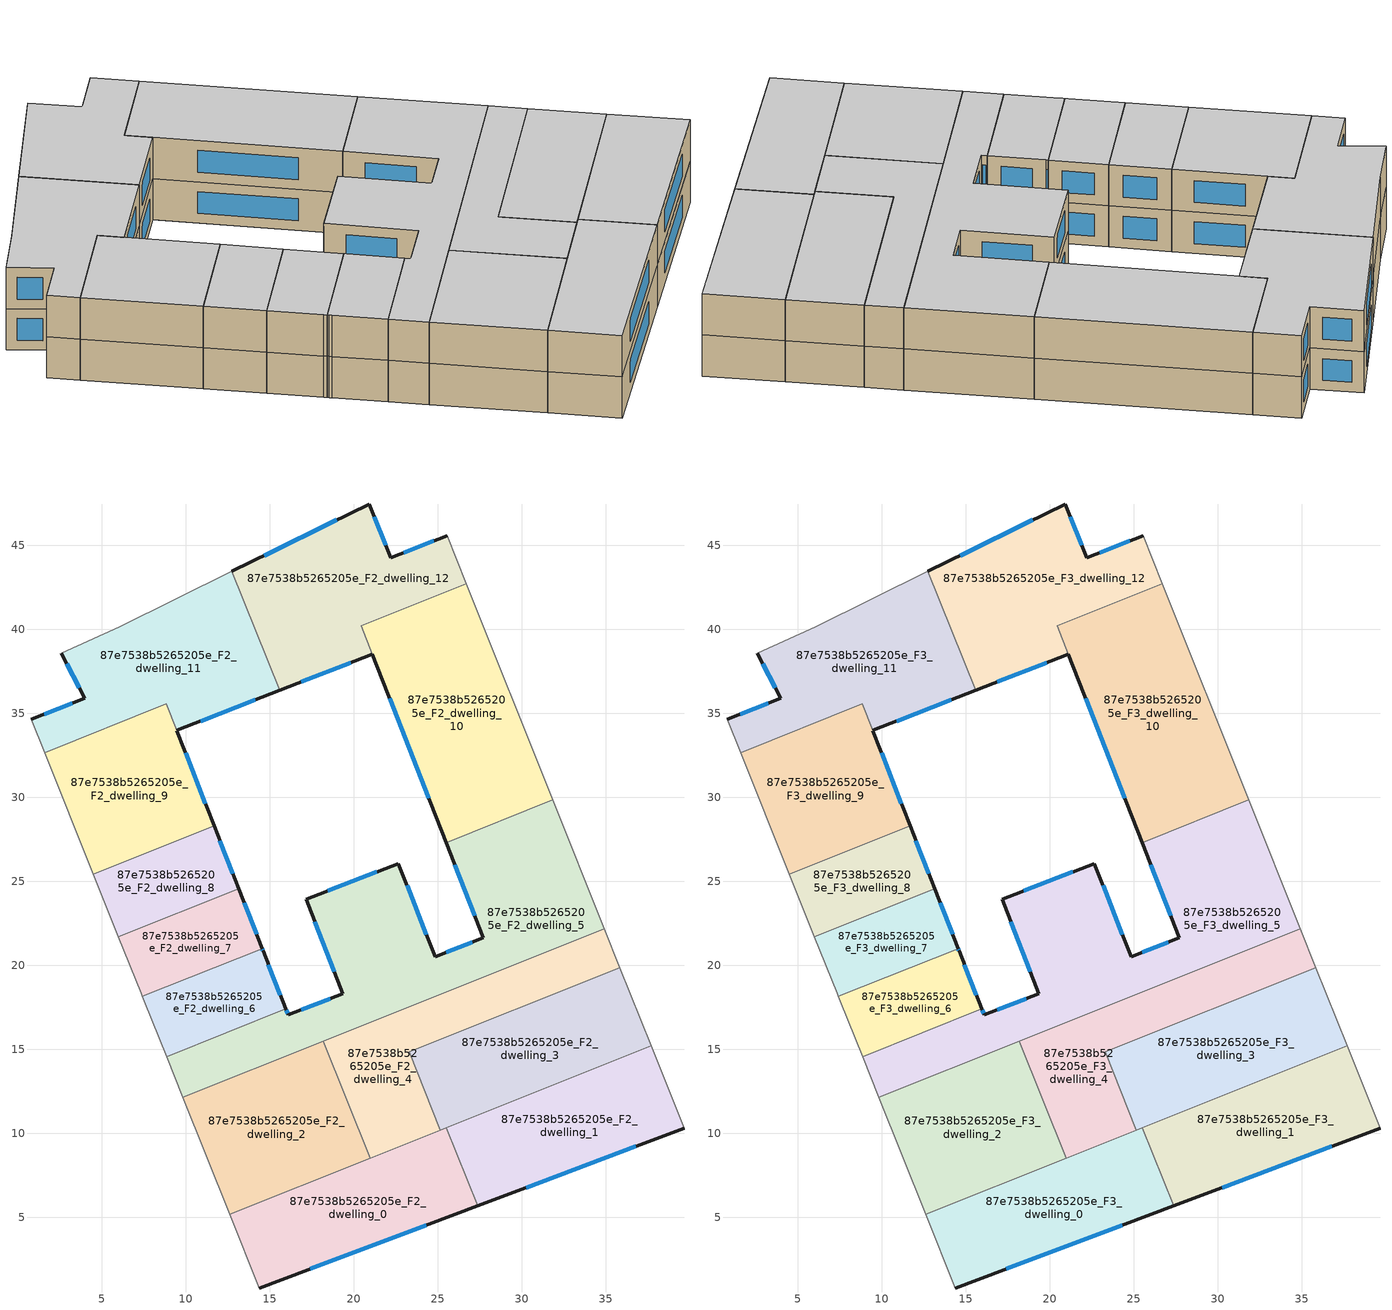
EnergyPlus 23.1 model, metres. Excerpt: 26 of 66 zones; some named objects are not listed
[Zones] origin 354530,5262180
87e7538b5265205e_F2_dwelling_0
 floor to 87e7538b5265205e_F1_dwelling_0 (EU_floor_Construction): 25.51,10.33 27.38,5.67 14.37,0.78 12.62,5.17 z6
 wall outside (EU_wall_Construction): 14.37,0.78 27.38,5.67 z6:9
 wall to 87e7538b5265205e_F2_dwelling_1 (EU_wall_Construction): 27.38,5.67 25.51,10.33 z6:9
 wall adiabatic (EU_wall_Construction): 12.62,5.17 14.37,0.78 z6:9
 wall to 87e7538b5265205e_F2_dwelling_2 (EU_wall_Construction): 20.98,8.52 12.62,5.17 z6:9
 wall to 87e7538b5265205e_F2_dwelling_4 (EU_wall_Construction): 25.16,10.19 20.98,8.51 z6:9
 wall to 87e7538b5265205e_F2_dwelling_3 (EU_wall_Construction): 25.51,10.33 25.16,10.19 z6:9
 window (EU_Window_Construction): 17.43,1.93 24.32,4.53 z6.7:8.3
87e7538b5265205e_F2_dwelling_1
 floor to 87e7538b5265205e_F1_dwelling_1 (EU_floor_Construction): 37.7,15.21 39.67,10.3 27.38,5.67 25.51,10.33 z6
 wall outside (EU_wall_Construction): 27.38,5.67 39.67,10.3 z6:9
 wall adiabatic (EU_wall_Construction): 39.67,10.3 37.7,15.21 z6:9
 wall to 87e7538b5265205e_F2_dwelling_3 (EU_wall_Construction): 37.7,15.21 25.51,10.33 z6:9
 window (EU_Window_Construction): 30.26,6.76 36.78,9.21 z6.7:8.3
87e7538b5265205e_F2_dwelling_10
 floor to 87e7538b5265205e_F1_dwelling_10 (EU_floor_Construction): 26.71,42.7 31.85,29.84 25.5,27.3 20.45,40.2 z6
 wall outside (EU_wall_Construction): 21.11,38.51 25.5,27.3 z6:9
 wall to 87e7538b5265205e_F2_dwelling_12 (EU_wall_Construction): 26.71,42.7 20.45,40.2 21.11,38.51 z6:9
 wall adiabatic (EU_wall_Construction): 31.85,29.84 26.71,42.7 z6:9
 wall to 87e7538b5265205e_F2_dwelling_5 (EU_wall_Construction): 25.5,27.3 31.85,29.84 z6:9
 window (EU_Window_Construction): 22.14,35.88 24.47,29.94 z6.7:8.3
87e7538b5265205e_F2_dwelling_11
 floor to 87e7538b5265205e_F1_dwelling_11 (EU_floor_Construction): 12.75,43.45 15.58,36.36 9.47,33.98 8.85,35.56 1.61,32.66 0.81,34.64 4,35.9 2.58,38.57 6.08,40.17 z6
 wall outside (EU_wall_Construction): 9.47,33.98 15.58,36.36 / 2.58,38.57 4,35.9 0.81,34.64 z6:9
 wall to 87e7538b5265205e_F2_dwelling_9 (EU_wall_Construction): 1.61,32.66 8.85,35.56 9.47,33.98 z6:9
 wall adiabatic (EU_wall_Construction): 0.81,34.64 1.61,32.66 / 12.75,43.45 6.08,40.17 2.58,38.57 z6:9
 wall to 87e7538b5265205e_F2_dwelling_12 (EU_wall_Construction): 15.59,36.36 12.75,43.45 z6:9
 window (EU_Window_Construction): 10.91,34.54 14.15,35.8 / 3.25,35.6 1.56,34.93 / 2.91,37.95 3.67,36.53 z6.7:8.3
87e7538b5265205e_F2_dwelling_12
 floor to 87e7538b5265205e_F1_dwelling_12 (EU_floor_Construction): 25.55,45.58 26.71,42.7 20.45,40.2 21.11,38.51 15.59,36.36 12.75,43.45 20.91,47.46 22.2,44.25 z6
 wall outside (EU_wall_Construction): 25.55,45.58 22.2,44.25 20.91,47.46 12.75,43.45 / 15.59,36.36 21.11,38.51 z6:9
 wall adiabatic (EU_wall_Construction): 26.71,42.7 25.55,45.58 z6:9
 window (EU_Window_Construction): 19,46.52 14.67,44.39 / 21.9,45 21.22,46.7 / 24.77,45.26 22.99,44.56 / 16.89,36.87 19.82,38.01 z6.7:8.3
87e7538b5265205e_F2_dwelling_2
 floor to 87e7538b5265205e_F1_dwelling_2 (EU_floor_Construction): 18.19,15.49 20.98,8.51 12.62,5.17 9.83,12.14 z6
 wall to 87e7538b5265205e_F2_dwelling_4 (EU_wall_Construction): 20.98,8.51 18.19,15.49 z6:9
 wall adiabatic (EU_wall_Construction): 9.83,12.14 12.62,5.17 z6:9
 wall to 87e7538b5265205e_F2_dwelling_5 (EU_wall_Construction): 18.19,15.49 9.83,12.14 z6:9
87e7538b5265205e_F2_dwelling_3
 floor to 87e7538b5265205e_F1_dwelling_3 (EU_floor_Construction): 35.84,19.85 37.7,15.21 25.16,10.19 23.3,14.84 z6
 wall to 87e7538b5265205e_F2_dwelling_4 (EU_wall_Construction): 35.84,19.85 23.3,14.84 25.16,10.19 z6:9
 wall adiabatic (EU_wall_Construction): 37.7,15.21 35.84,19.85 z6:9
87e7538b5265205e_F2_dwelling_4
 floor to 87e7538b5265205e_F1_dwelling_4 (EU_floor_Construction): 34.91,22.18 35.84,19.85 23.3,14.84 25.16,10.19 20.98,8.51 18.19,15.49 z6
 wall adiabatic (EU_wall_Construction): 35.84,19.85 34.91,22.18 z6:9
 wall to 87e7538b5265205e_F2_dwelling_5 (EU_wall_Construction): 34.91,22.18 18.19,15.49 z6:9
87e7538b5265205e_F2_dwelling_5
 floor to 87e7538b5265205e_F1_dwelling_5 (EU_floor_Construction): 31.85,29.84 34.91,22.18 9.83,12.14 8.86,14.56 15.96,17.4 16.1,17.04 19.36,18.31 17.16,23.92 22.67,26.05 24.84,20.51 27.73,21.62 25.5,27.3 z6
 wall outside (EU_wall_Construction): 25.5,27.3 27.73,21.62 24.84,20.51 22.67,26.05 17.16,23.92 19.36,18.31 16.1,17.04 15.96,17.4 z6:9
 wall adiabatic (EU_wall_Construction): 34.91,22.18 31.85,29.84 / 8.86,14.56 9.83,12.14 z6:9
 wall to 87e7538b5265205e_F2_dwelling_6 (EU_wall_Construction): 15.96,17.4 8.86,14.56 z6:9
 window (EU_Window_Construction): 17.68,22.6 18.85,19.63 / 21.37,25.55 18.46,24.42 / 24.33,21.81 23.18,24.75 / 27.05,21.36 25.52,20.77 / 26.02,25.97 27.2,22.96 / 16.06,17.13 15.99,17.32 / 18.59,18.01 16.86,17.34 z6.7:8.3
87e7538b5265205e_F2_dwelling_6
 floor to 87e7538b5265205e_F1_dwelling_6 (EU_floor_Construction): 14.61,20.85 15.96,17.4 8.86,14.56 7.53,17.86 7.48,18 7.42,18.14 14.55,20.99 z6
 wall outside (EU_wall_Construction): 15.96,17.4 14.61,20.85 14.55,20.99 z6:9
 wall to 87e7538b5265205e_F2_dwelling_7 (EU_wall_Construction): 14.55,20.99 7.42,18.14 z6:9
 wall adiabatic (EU_wall_Construction): 7.42,18.14 7.48,18 7.53,17.86 8.86,14.56 z6:9
 window (EU_Window_Construction): 14.59,20.89 14.56,20.96 / 15.64,18.21 14.92,20.04 z6.7:8.3
87e7538b5265205e_F2_dwelling_7
 floor to 87e7538b5265205e_F1_dwelling_7 (EU_floor_Construction): 13.15,24.57 14.55,20.99 7.42,18.14 7.35,18.33 5.99,21.7 z6
 wall outside (EU_wall_Construction): 14.55,20.99 13.15,24.57 z6:9
 wall adiabatic (EU_wall_Construction): 5.99,21.7 7.35,18.33 7.42,18.14 z6:9
 wall to 87e7538b5265205e_F2_dwelling_8 (EU_wall_Construction): 13.15,24.57 5.99,21.7 z6:9
 window (EU_Window_Construction): 14.22,21.83 13.48,23.73 z6.7:8.3
87e7538b5265205e_F2_dwelling_8
 floor to 87e7538b5265205e_F1_dwelling_8 (EU_floor_Construction): 11.7,28.29 13.15,24.57 5.99,21.7 4.51,25.42 z6
 wall outside (EU_wall_Construction): 13.15,24.57 11.7,28.29 z6:9
 wall to 87e7538b5265205e_F2_dwelling_9 (EU_wall_Construction): 11.7,28.29 4.51,25.42 z6:9
 wall adiabatic (EU_wall_Construction): 4.51,25.42 5.99,21.7 z6:9
 window (EU_Window_Construction): 12.81,25.44 12.04,27.42 z6.7:8.3
87e7538b5265205e_F2_dwelling_9
 floor to 87e7538b5265205e_F1_dwelling_9 (EU_floor_Construction): 8.85,35.56 11.7,28.29 4.51,25.42 1.61,32.66 z6
 wall outside (EU_wall_Construction): 11.7,28.29 9.47,33.97 z6:9
 wall adiabatic (EU_wall_Construction): 1.61,32.66 4.51,25.42 z6:9
 window (EU_Window_Construction): 11.17,29.63 10,32.64 z6.7:8.3
87e7538b5265205e_F3_dwelling_0
 floor to 87e7538b5265205e_F2_dwelling_0 (EU_floor_Construction): 25.51,10.33 27.38,5.67 14.37,0.78 12.62,5.17 z9
 wall outside (EU_wall_Construction): 14.37,0.78 27.38,5.67 z9:12
 wall to 87e7538b5265205e_F3_dwelling_1 (EU_wall_Construction): 27.38,5.67 25.51,10.33 z9:12
 wall adiabatic (EU_wall_Construction): 12.62,5.17 14.37,0.78 z9:12
 wall to 87e7538b5265205e_F3_dwelling_2 (EU_wall_Construction): 20.98,8.52 12.62,5.17 z9:12
 wall to 87e7538b5265205e_F3_dwelling_4 (EU_wall_Construction): 25.16,10.19 20.98,8.51 z9:12
 wall to 87e7538b5265205e_F3_dwelling_3 (EU_wall_Construction): 25.51,10.33 25.16,10.19 z9:12
 window (EU_Window_Construction): 17.43,1.93 24.32,4.53 z9.7:11.3
 ceiling to 87e7538b5265205e_F4_dwelling_0 (EU_floor_Construction): 27.38,5.67 25.51,10.33 12.62,5.17 14.37,0.78 z12
87e7538b5265205e_F3_dwelling_1
 floor to 87e7538b5265205e_F2_dwelling_1 (EU_floor_Construction): 37.7,15.21 39.67,10.3 27.38,5.67 25.51,10.33 z9
 wall outside (EU_wall_Construction): 27.38,5.67 39.67,10.3 z9:12
 wall adiabatic (EU_wall_Construction): 39.67,10.3 37.7,15.21 z9:12
 wall to 87e7538b5265205e_F3_dwelling_3 (EU_wall_Construction): 37.7,15.21 25.51,10.33 z9:12
 window (EU_Window_Construction): 30.26,6.76 36.78,9.21 z9.7:11.3
 ceiling to 87e7538b5265205e_F4_dwelling_1 (EU_floor_Construction): 39.67,10.3 37.7,15.21 25.51,10.33 27.38,5.67 z12
87e7538b5265205e_F3_dwelling_10
 floor to 87e7538b5265205e_F2_dwelling_10 (EU_floor_Construction): 26.71,42.7 31.85,29.84 25.5,27.3 20.45,40.2 z9
 wall outside (EU_wall_Construction): 21.11,38.51 25.5,27.3 z9:12
 wall to 87e7538b5265205e_F3_dwelling_12 (EU_wall_Construction): 26.71,42.7 20.45,40.2 21.11,38.51 z9:12
 wall adiabatic (EU_wall_Construction): 31.85,29.84 26.71,42.7 z9:12
 wall to 87e7538b5265205e_F3_dwelling_5 (EU_wall_Construction): 25.5,27.3 31.85,29.84 z9:12
 window (EU_Window_Construction): 22.14,35.88 24.47,29.94 z9.7:11.3
 ceiling to 87e7538b5265205e_F4_dwelling_10 (EU_floor_Construction): 31.85,29.84 26.71,42.7 20.45,40.2 25.5,27.3 z12
87e7538b5265205e_F3_dwelling_11
 floor to 87e7538b5265205e_F2_dwelling_11 (EU_floor_Construction): 12.75,43.45 15.58,36.36 9.47,33.98 8.85,35.56 1.61,32.66 0.81,34.64 4,35.9 2.58,38.57 6.08,40.17 z9
 wall outside (EU_wall_Construction): 9.47,33.98 15.58,36.36 / 2.58,38.57 4,35.9 0.81,34.64 z9:12
 wall to 87e7538b5265205e_F3_dwelling_9 (EU_wall_Construction): 1.61,32.66 8.85,35.56 9.47,33.98 z9:12
 wall adiabatic (EU_wall_Construction): 0.81,34.64 1.61,32.66 / 12.75,43.45 6.08,40.17 2.58,38.57 z9:12
 wall to 87e7538b5265205e_F3_dwelling_12 (EU_wall_Construction): 15.59,36.36 12.75,43.45 z9:12
 window (EU_Window_Construction): 10.91,34.54 14.15,35.8 / 3.25,35.6 1.56,34.93 / 2.91,37.95 3.67,36.53 z9.7:11.3
 ceiling to 87e7538b5265205e_F4_dwelling_11 (EU_floor_Construction): 15.58,36.36 12.75,43.45 6.08,40.17 2.58,38.57 4,35.9 0.81,34.64 1.61,32.66 8.85,35.56 9.47,33.98 z12
87e7538b5265205e_F3_dwelling_12
 floor to 87e7538b5265205e_F2_dwelling_12 (EU_floor_Construction): 25.55,45.58 26.71,42.7 20.45,40.2 21.11,38.51 15.59,36.36 12.75,43.45 20.91,47.46 22.2,44.25 z9
 wall outside (EU_wall_Construction): 25.55,45.58 22.2,44.25 20.91,47.46 12.75,43.45 / 15.59,36.36 21.11,38.51 z9:12
 wall adiabatic (EU_wall_Construction): 26.71,42.7 25.55,45.58 z9:12
 window (EU_Window_Construction): 19,46.52 14.67,44.39 / 21.9,45 21.22,46.7 / 24.77,45.26 22.99,44.56 / 16.89,36.87 19.82,38.01 z9.7:11.3
 ceiling to 87e7538b5265205e_F4_dwelling_12 (EU_floor_Construction): 21.11,38.51 20.45,40.2 26.71,42.7 25.55,45.58 22.2,44.25 20.91,47.46 12.75,43.45 15.59,36.36 z12
87e7538b5265205e_F3_dwelling_2
 floor to 87e7538b5265205e_F2_dwelling_2 (EU_floor_Construction): 18.19,15.49 20.98,8.51 12.62,5.17 9.83,12.14 z9
 wall to 87e7538b5265205e_F3_dwelling_4 (EU_wall_Construction): 20.98,8.51 18.19,15.49 z9:12
 wall adiabatic (EU_wall_Construction): 9.83,12.14 12.62,5.17 z9:12
 wall to 87e7538b5265205e_F3_dwelling_5 (EU_wall_Construction): 18.19,15.49 9.83,12.14 z9:12
 ceiling to 87e7538b5265205e_F4_dwelling_2 (EU_floor_Construction): 20.98,8.51 18.19,15.49 9.83,12.14 12.62,5.17 z12
87e7538b5265205e_F3_dwelling_3
 floor to 87e7538b5265205e_F2_dwelling_3 (EU_floor_Construction): 35.84,19.85 37.7,15.21 25.16,10.19 23.3,14.84 z9
 wall to 87e7538b5265205e_F3_dwelling_4 (EU_wall_Construction): 35.84,19.85 23.3,14.84 25.16,10.19 z9:12
 wall adiabatic (EU_wall_Construction): 37.7,15.21 35.84,19.85 z9:12
 ceiling to 87e7538b5265205e_F4_dwelling_3 (EU_floor_Construction): 37.7,15.21 35.84,19.85 23.3,14.84 25.16,10.19 z12
87e7538b5265205e_F3_dwelling_4
 floor to 87e7538b5265205e_F2_dwelling_4 (EU_floor_Construction): 34.91,22.18 35.84,19.85 23.3,14.84 25.16,10.19 20.98,8.51 18.19,15.49 z9
 wall adiabatic (EU_wall_Construction): 35.84,19.85 34.91,22.18 z9:12
 wall to 87e7538b5265205e_F3_dwelling_5 (EU_wall_Construction): 34.91,22.18 18.19,15.49 z9:12
 ceiling to 87e7538b5265205e_F4_dwelling_4 (EU_floor_Construction): 25.16,10.19 23.3,14.84 35.84,19.85 34.91,22.18 18.19,15.49 20.98,8.51 z12
87e7538b5265205e_F3_dwelling_5
 floor to 87e7538b5265205e_F2_dwelling_5 (EU_floor_Construction): 31.85,29.84 34.91,22.18 9.83,12.14 8.86,14.56 15.96,17.4 16.1,17.04 19.36,18.31 17.16,23.92 22.67,26.05 24.84,20.51 27.73,21.62 25.5,27.3 z9
 wall outside (EU_wall_Construction): 25.5,27.3 27.73,21.62 24.84,20.51 22.67,26.05 17.16,23.92 19.36,18.31 16.1,17.04 15.96,17.4 z9:12
 wall adiabatic (EU_wall_Construction): 34.91,22.18 31.85,29.84 / 8.86,14.56 9.83,12.14 z9:12
 wall to 87e7538b5265205e_F3_dwelling_6 (EU_wall_Construction): 15.96,17.4 8.86,14.56 z9:12
 window (EU_Window_Construction): 17.68,22.6 18.85,19.63 / 21.37,25.55 18.46,24.42 / 24.33,21.81 23.18,24.75 / 27.05,21.36 25.52,20.77 / 26.02,25.97 27.2,22.96 / 16.06,17.13 15.99,17.32 / 18.59,18.01 16.86,17.34 z9.7:11.3
 ceiling to 87e7538b5265205e_F4_dwelling_5 (EU_floor_Construction): 34.91,22.18 31.85,29.84 25.5,27.3 27.73,21.62 24.84,20.51 22.67,26.05 17.16,23.92 19.36,18.31 16.1,17.04 15.96,17.4 8.86,14.56 9.83,12.14 z12
87e7538b5265205e_F3_dwelling_6
 floor to 87e7538b5265205e_F2_dwelling_6 (EU_floor_Construction): 14.61,20.85 15.96,17.4 8.86,14.56 7.53,17.86 7.48,18 7.42,18.14 14.55,20.99 z9
 wall outside (EU_wall_Construction): 15.96,17.4 14.61,20.85 14.55,20.99 z9:12
 wall to 87e7538b5265205e_F3_dwelling_7 (EU_wall_Construction): 14.55,20.99 7.42,18.14 z9:12
 wall adiabatic (EU_wall_Construction): 7.42,18.14 7.48,18 7.53,17.86 8.86,14.56 z9:12
 window (EU_Window_Construction): 14.59,20.89 14.56,20.96 / 15.64,18.21 14.92,20.04 z9.7:11.3
 ceiling to 87e7538b5265205e_F4_dwelling_6 (EU_floor_Construction): 15.96,17.4 14.61,20.85 14.55,20.99 7.42,18.14 7.48,18 7.53,17.86 8.86,14.56 z12
87e7538b5265205e_F3_dwelling_7
 floor to 87e7538b5265205e_F2_dwelling_7 (EU_floor_Construction): 13.15,24.57 14.55,20.99 7.42,18.14 7.35,18.33 5.99,21.7 z9
 wall outside (EU_wall_Construction): 14.55,20.99 13.15,24.57 z9:12
 wall adiabatic (EU_wall_Construction): 5.99,21.7 7.35,18.33 7.42,18.14 z9:12
 wall to 87e7538b5265205e_F3_dwelling_8 (EU_wall_Construction): 13.15,24.57 5.99,21.7 z9:12
 window (EU_Window_Construction): 14.22,21.83 13.48,23.73 z9.7:11.3
 ceiling to 87e7538b5265205e_F4_dwelling_7 (EU_floor_Construction): 14.55,20.99 13.15,24.57 5.99,21.7 7.35,18.33 7.42,18.14 z12
87e7538b5265205e_F3_dwelling_8
 floor to 87e7538b5265205e_F2_dwelling_8 (EU_floor_Construction): 11.7,28.29 13.15,24.57 5.99,21.7 4.51,25.42 z9
 wall outside (EU_wall_Construction): 13.15,24.57 11.7,28.29 z9:12
 wall to 87e7538b5265205e_F3_dwelling_9 (EU_wall_Construction): 11.7,28.29 4.51,25.42 z9:12
 wall adiabatic (EU_wall_Construction): 4.51,25.42 5.99,21.7 z9:12
 window (EU_Window_Construction): 12.81,25.44 12.04,27.42 z9.7:11.3
 ceiling to 87e7538b5265205e_F4_dwelling_8 (EU_floor_Construction): 13.15,24.57 11.7,28.29 4.51,25.42 5.99,21.7 z12
87e7538b5265205e_F3_dwelling_9
 floor to 87e7538b5265205e_F2_dwelling_9 (EU_floor_Construction): 8.85,35.56 11.7,28.29 4.51,25.42 1.61,32.66 z9
 wall outside (EU_wall_Construction): 11.7,28.29 9.47,33.97 z9:12
 wall adiabatic (EU_wall_Construction): 1.61,32.66 4.51,25.42 z9:12
 window (EU_Window_Construction): 11.17,29.63 10,32.64 z9.7:11.3
 ceiling to 87e7538b5265205e_F4_dwelling_9 (EU_floor_Construction): 11.7,28.29 8.85,35.56 1.61,32.66 4.51,25.42 z12
[Building]
EU S2 Campaign: North Axis=0; Terrain=City; Solar Distribution=FullExterior
[Site:Location]
Budapest.Ferenc.Liszt.Intl.AP: Latitude=47.437; Longitude=19.256; Time Zone=1; Elevation=185
[SizingPeriod:WeatherFileDays]
AnnualSizingPeriod: Begin Month=1; Begin Day of Month=1; End Month=12; End Day of Month=31; Day of Week for Start Day=Monday; Use Weather File Daylight Saving Period=No; Use Weather File Rain and Snow Indicators=No
[MATERIAL]
EU_InternalMass_Material: Roughness=MediumRough; Thickness=0.1; Conductivity=1; Density=1800; Specific Heat=900; Thermal Absorptance=0.9; Solar Absorptance=0.7; Visible Absorptance=0.7
[MATERIAL:NOMASS] Roughness=MediumRough; Thermal Absorptance=0.9; Solar Absorptance=0.7; Visible Absorptance=0.7
Name | Thermal Resistance
EU_wall_NoMass | 0.832559
EU_floor_NoMass | 0.872794
[WINDOWMATERIAL:SIMPLEGLAZINGSYSTEM]
EU_Window_SimpleGlazing: UFactor=2.79869; Solar Heat Gain Coefficient=0.75; Visible Transmittance=0.75
[CONSTRUCTION]
EU_wall_Construction: EU_wall_NoMass
EU_floor_Construction: EU_floor_NoMass
EU_Window_Construction: EU_Window_SimpleGlazing
EU_InternalMass_Construction: EU_InternalMass_Material
[ZONE] Type=1; Multiplier=1; Ceiling Height=autocalculate; Floor Area=autocalculate; Part of Total Floor Area=Yes
Name | Volume
87e7538b5265205e_F2_dwelling_0; 87e7538b5265205e_F3_dwelling_0 | 202.912
87e7538b5265205e_F2_dwelling_1; 87e7538b5265205e_F3_dwelling_1 | 202.901
87e7538b5265205e_F2_dwelling_10; 87e7538b5265205e_F3_dwelling_10 | 281.821
87e7538b5265205e_F2_dwelling_11; 87e7538b5265205e_F3_dwelling_11 | 236.806
87e7538b5265205e_F2_dwelling_12; 87e7538b5265205e_F3_dwelling_12 | 234.652
87e7538b5265205e_F2_dwelling_2; 87e7538b5265205e_F3_dwelling_2 | 202.879
87e7538b5265205e_F2_dwelling_3; 87e7538b5265205e_F3_dwelling_3 | 202.913
87e7538b5265205e_F2_dwelling_4; 87e7538b5265205e_F3_dwelling_4 | 202.866
87e7538b5265205e_F2_dwelling_5; 87e7538b5265205e_F3_dwelling_5 | 417.926
87e7538b5265205e_F2_dwelling_6; 87e7538b5265205e_F3_dwelling_6 | 88.7307
87e7538b5265205e_F2_dwelling_7; 87e7538b5265205e_F3_dwelling_7 | 88.545
87e7538b5265205e_F2_dwelling_8; 87e7538b5265205e_F3_dwelling_8 | 92.8173
87e7538b5265205e_F2_dwelling_9; 87e7538b5265205e_F3_dwelling_9 | 181.894
[INTERNALMASS] Construction=EU_InternalMass_Construction
Name | Zone or ZoneList | Surface Area
87e7538b5265205e_F2_dwelling_0_EU_InternalMass | 87e7538b5265205e_F2_dwelling_0 | 67.6365
87e7538b5265205e_F2_dwelling_1_EU_InternalMass | 87e7538b5265205e_F2_dwelling_1 | 67.6345
87e7538b5265205e_F2_dwelling_2_EU_InternalMass | 87e7538b5265205e_F2_dwelling_2 | 67.6264
87e7538b5265205e_F2_dwelling_3_EU_InternalMass | 87e7538b5265205e_F2_dwelling_3 | 67.6366
87e7538b5265205e_F2_dwelling_4_EU_InternalMass | 87e7538b5265205e_F2_dwelling_4 | 67.622
87e7538b5265205e_F2_dwelling_5_EU_InternalMass | 87e7538b5265205e_F2_dwelling_5 | 139.311
87e7538b5265205e_F2_dwelling_6_EU_InternalMass | 87e7538b5265205e_F2_dwelling_6 | 29.5814
87e7538b5265205e_F2_dwelling_7_EU_InternalMass | 87e7538b5265205e_F2_dwelling_7 | 29.512
87e7538b5265205e_F2_dwelling_8_EU_InternalMass | 87e7538b5265205e_F2_dwelling_8 | 30.937
87e7538b5265205e_F2_dwelling_9_EU_InternalMass | 87e7538b5265205e_F2_dwelling_9 | 60.6329
87e7538b5265205e_F2_dwelling_10_EU_InternalMass | 87e7538b5265205e_F2_dwelling_10 | 93.9321
87e7538b5265205e_F2_dwelling_11_EU_InternalMass | 87e7538b5265205e_F2_dwelling_11 | 78.9569
87e7538b5265205e_F2_dwelling_12_EU_InternalMass | 87e7538b5265205e_F2_dwelling_12 | 78.2168
87e7538b5265205e_F3_dwelling_0_EU_InternalMass | 87e7538b5265205e_F3_dwelling_0 | 67.6365
87e7538b5265205e_F3_dwelling_1_EU_InternalMass | 87e7538b5265205e_F3_dwelling_1 | 67.6345
87e7538b5265205e_F3_dwelling_2_EU_InternalMass | 87e7538b5265205e_F3_dwelling_2 | 67.6264
87e7538b5265205e_F3_dwelling_3_EU_InternalMass | 87e7538b5265205e_F3_dwelling_3 | 67.6366
87e7538b5265205e_F3_dwelling_4_EU_InternalMass | 87e7538b5265205e_F3_dwelling_4 | 67.622
87e7538b5265205e_F3_dwelling_5_EU_InternalMass | 87e7538b5265205e_F3_dwelling_5 | 139.311
87e7538b5265205e_F3_dwelling_6_EU_InternalMass | 87e7538b5265205e_F3_dwelling_6 | 29.5814
87e7538b5265205e_F3_dwelling_7_EU_InternalMass | 87e7538b5265205e_F3_dwelling_7 | 29.512
87e7538b5265205e_F3_dwelling_8_EU_InternalMass | 87e7538b5265205e_F3_dwelling_8 | 30.937
87e7538b5265205e_F3_dwelling_9_EU_InternalMass | 87e7538b5265205e_F3_dwelling_9 | 60.6329
87e7538b5265205e_F3_dwelling_10_EU_InternalMass | 87e7538b5265205e_F3_dwelling_10 | 93.9321
87e7538b5265205e_F3_dwelling_11_EU_InternalMass | 87e7538b5265205e_F3_dwelling_11 | 78.9569
87e7538b5265205e_F3_dwelling_12_EU_InternalMass | 87e7538b5265205e_F3_dwelling_12 | 78.2168
[OTHEREQUIPMENT] Fuel Type=Electricity; Design Level Calculation Method=Watts/Area; Power per Zone Floor Area=1; Fraction Latent=0; Fraction Radiant=0; Fraction Lost=0; Carbon Dioxide Generation Rate=0; EndUse Subcategory=EU_Step8_InternalGains
Name | Zone or ZoneList or Space or SpaceList | Schedule
EU_Step8_InternalGain_87e7538b5265205e_F2_dwelling_0_f000 | 87e7538b5265205e_F2_dwelling_0 | EU_Step8_GainSchedule_87e7538b5265205e_F2_dwelling_0_f000
EU_Step8_InternalGain_87e7538b5265205e_F2_dwelling_1_f000 | 87e7538b5265205e_F2_dwelling_1 | EU_Step8_GainSchedule_87e7538b5265205e_F2_dwelling_1_f000
EU_Step8_InternalGain_87e7538b5265205e_F2_dwelling_2_f000 | 87e7538b5265205e_F2_dwelling_2 | EU_Step8_GainSchedule_87e7538b5265205e_F2_dwelling_2_f000
EU_Step8_InternalGain_87e7538b5265205e_F2_dwelling_3_f000 | 87e7538b5265205e_F2_dwelling_3 | EU_Step8_GainSchedule_87e7538b5265205e_F2_dwelling_3_f000
EU_Step8_InternalGain_87e7538b5265205e_F2_dwelling_4_f000 | 87e7538b5265205e_F2_dwelling_4 | EU_Step8_GainSchedule_87e7538b5265205e_F2_dwelling_4_f000
EU_Step8_InternalGain_87e7538b5265205e_F2_dwelling_5_f000 | 87e7538b5265205e_F2_dwelling_5 | EU_Step8_GainSchedule_87e7538b5265205e_F2_dwelling_5_f000
EU_Step8_InternalGain_87e7538b5265205e_F2_dwelling_6_f000 | 87e7538b5265205e_F2_dwelling_6 | EU_Step8_GainSchedule_87e7538b5265205e_F2_dwelling_6_f000
EU_Step8_InternalGain_87e7538b5265205e_F2_dwelling_7_f000 | 87e7538b5265205e_F2_dwelling_7 | EU_Step8_GainSchedule_87e7538b5265205e_F2_dwelling_7_f000
EU_Step8_InternalGain_87e7538b5265205e_F2_dwelling_8_f000 | 87e7538b5265205e_F2_dwelling_8 | EU_Step8_GainSchedule_87e7538b5265205e_F2_dwelling_8_f000
EU_Step8_InternalGain_87e7538b5265205e_F2_dwelling_9_f000 | 87e7538b5265205e_F2_dwelling_9 | EU_Step8_GainSchedule_87e7538b5265205e_F2_dwelling_9_f000
EU_Step8_InternalGain_87e7538b5265205e_F2_dwelling_10_f000 | 87e7538b5265205e_F2_dwelling_10 | EU_Step8_GainSchedule_87e7538b5265205e_F2_dwelling_10_f000
EU_Step8_InternalGain_87e7538b5265205e_F2_dwelling_11_f000 | 87e7538b5265205e_F2_dwelling_11 | EU_Step8_GainSchedule_87e7538b5265205e_F2_dwelling_11_f000
EU_Step8_InternalGain_87e7538b5265205e_F2_dwelling_12_f000 | 87e7538b5265205e_F2_dwelling_12 | EU_Step8_GainSchedule_87e7538b5265205e_F2_dwelling_12_f000
EU_Step8_InternalGain_87e7538b5265205e_F3_dwelling_0_f000 | 87e7538b5265205e_F3_dwelling_0 | EU_Step8_GainSchedule_87e7538b5265205e_F3_dwelling_0_f000
EU_Step8_InternalGain_87e7538b5265205e_F3_dwelling_1_f000 | 87e7538b5265205e_F3_dwelling_1 | EU_Step8_GainSchedule_87e7538b5265205e_F3_dwelling_1_f000
EU_Step8_InternalGain_87e7538b5265205e_F3_dwelling_2_f000 | 87e7538b5265205e_F3_dwelling_2 | EU_Step8_GainSchedule_87e7538b5265205e_F3_dwelling_2_f000
EU_Step8_InternalGain_87e7538b5265205e_F3_dwelling_3_f000 | 87e7538b5265205e_F3_dwelling_3 | EU_Step8_GainSchedule_87e7538b5265205e_F3_dwelling_3_f000
EU_Step8_InternalGain_87e7538b5265205e_F3_dwelling_4_f000 | 87e7538b5265205e_F3_dwelling_4 | EU_Step8_GainSchedule_87e7538b5265205e_F3_dwelling_4_f000
EU_Step8_InternalGain_87e7538b5265205e_F3_dwelling_5_f000 | 87e7538b5265205e_F3_dwelling_5 | EU_Step8_GainSchedule_87e7538b5265205e_F3_dwelling_5_f000
EU_Step8_InternalGain_87e7538b5265205e_F3_dwelling_6_f000 | 87e7538b5265205e_F3_dwelling_6 | EU_Step8_GainSchedule_87e7538b5265205e_F3_dwelling_6_f000
EU_Step8_InternalGain_87e7538b5265205e_F3_dwelling_7_f000 | 87e7538b5265205e_F3_dwelling_7 | EU_Step8_GainSchedule_87e7538b5265205e_F3_dwelling_7_f000
EU_Step8_InternalGain_87e7538b5265205e_F3_dwelling_8_f000 | 87e7538b5265205e_F3_dwelling_8 | EU_Step8_GainSchedule_87e7538b5265205e_F3_dwelling_8_f000
EU_Step8_InternalGain_87e7538b5265205e_F3_dwelling_9_f000 | 87e7538b5265205e_F3_dwelling_9 | EU_Step8_GainSchedule_87e7538b5265205e_F3_dwelling_9_f000
EU_Step8_InternalGain_87e7538b5265205e_F3_dwelling_10_f000 | 87e7538b5265205e_F3_dwelling_10 | EU_Step8_GainSchedule_87e7538b5265205e_F3_dwelling_10_f000
EU_Step8_InternalGain_87e7538b5265205e_F3_dwelling_11_f000 | 87e7538b5265205e_F3_dwelling_11 | EU_Step8_GainSchedule_87e7538b5265205e_F3_dwelling_11_f000
EU_Step8_InternalGain_87e7538b5265205e_F3_dwelling_12_f000 | 87e7538b5265205e_F3_dwelling_12 | EU_Step8_GainSchedule_87e7538b5265205e_F3_dwelling_12_f000
[ZONEVENTILATION:DESIGNFLOWRATE] Schedule=EU_AlwaysOn; Design Flow Rate Calculation Method=AirChanges/Hour; Air Changes per Hour=0.475469; Ventilation Type=Natural; Fan Pressure Rise=0; Fan Total Efficiency=1; Constant Term Coefficient=1; Temperature Term Coefficient=0; Velocity Term Coefficient=0; Velocity Squared Term Coefficient=0; Minimum Indoor Temperature=-100; Maximum Indoor Temperature=100; Delta Temperature=-100; Minimum Outdoor Temperature=-100; Maximum Outdoor Temperature=100; Maximum Wind Speed=40
Name | Zone or ZoneList or Space or SpaceList
EU_ConstantAir_87e7538b5265205e_F2_dwelling_0 | 87e7538b5265205e_F2_dwelling_0
EU_ConstantAir_87e7538b5265205e_F2_dwelling_1 | 87e7538b5265205e_F2_dwelling_1
EU_ConstantAir_87e7538b5265205e_F2_dwelling_2 | 87e7538b5265205e_F2_dwelling_2
EU_ConstantAir_87e7538b5265205e_F2_dwelling_3 | 87e7538b5265205e_F2_dwelling_3
EU_ConstantAir_87e7538b5265205e_F2_dwelling_4 | 87e7538b5265205e_F2_dwelling_4
EU_ConstantAir_87e7538b5265205e_F2_dwelling_5 | 87e7538b5265205e_F2_dwelling_5
EU_ConstantAir_87e7538b5265205e_F2_dwelling_6 | 87e7538b5265205e_F2_dwelling_6
EU_ConstantAir_87e7538b5265205e_F2_dwelling_7 | 87e7538b5265205e_F2_dwelling_7
EU_ConstantAir_87e7538b5265205e_F2_dwelling_8 | 87e7538b5265205e_F2_dwelling_8
EU_ConstantAir_87e7538b5265205e_F2_dwelling_9 | 87e7538b5265205e_F2_dwelling_9
EU_ConstantAir_87e7538b5265205e_F2_dwelling_10 | 87e7538b5265205e_F2_dwelling_10
EU_ConstantAir_87e7538b5265205e_F2_dwelling_11 | 87e7538b5265205e_F2_dwelling_11
EU_ConstantAir_87e7538b5265205e_F2_dwelling_12 | 87e7538b5265205e_F2_dwelling_12
EU_ConstantAir_87e7538b5265205e_F3_dwelling_0 | 87e7538b5265205e_F3_dwelling_0
EU_ConstantAir_87e7538b5265205e_F3_dwelling_1 | 87e7538b5265205e_F3_dwelling_1
EU_ConstantAir_87e7538b5265205e_F3_dwelling_2 | 87e7538b5265205e_F3_dwelling_2
EU_ConstantAir_87e7538b5265205e_F3_dwelling_3 | 87e7538b5265205e_F3_dwelling_3
EU_ConstantAir_87e7538b5265205e_F3_dwelling_4 | 87e7538b5265205e_F3_dwelling_4
EU_ConstantAir_87e7538b5265205e_F3_dwelling_5 | 87e7538b5265205e_F3_dwelling_5
EU_ConstantAir_87e7538b5265205e_F3_dwelling_6 | 87e7538b5265205e_F3_dwelling_6
EU_ConstantAir_87e7538b5265205e_F3_dwelling_7 | 87e7538b5265205e_F3_dwelling_7
EU_ConstantAir_87e7538b5265205e_F3_dwelling_8 | 87e7538b5265205e_F3_dwelling_8
EU_ConstantAir_87e7538b5265205e_F3_dwelling_9 | 87e7538b5265205e_F3_dwelling_9
EU_ConstantAir_87e7538b5265205e_F3_dwelling_10 | 87e7538b5265205e_F3_dwelling_10
EU_ConstantAir_87e7538b5265205e_F3_dwelling_11 | 87e7538b5265205e_F3_dwelling_11
EU_ConstantAir_87e7538b5265205e_F3_dwelling_12 | 87e7538b5265205e_F3_dwelling_12
[HVACTEMPLATE:THERMOSTAT] Constant Heating Setpoint=20; Constant Cooling Setpoint=50
EU_HeatOnly_87e7538b5265205e_F3_dwelling_6; EU_HeatOnly_87e7538b5265205e_F3_dwelling_7; EU_HeatOnly_87e7538b5265205e_F3_dwelling_8; EU_HeatOnly_87e7538b5265205e_F3_dwelling_9; EU_HeatOnly_87e7538b5265205e_F3_dwelling_10; EU_HeatOnly_87e7538b5265205e_F3_dwelling_11; EU_HeatOnly_87e7538b5265205e_F3_dwelling_12; EU_HeatOnly_87e7538b5265205e_F4_dwelling_0; EU_HeatOnly_87e7538b5265205e_F4_dwelling_1; EU_HeatOnly_87e7538b5265205e_F4_dwelling_2; EU_HeatOnly_87e7538b5265205e_F4_dwelling_3; EU_HeatOnly_87e7538b5265205e_F4_dwelling_4; EU_HeatOnly_87e7538b5265205e_F4_dwelling_5; EU_HeatOnly_87e7538b5265205e_F4_dwelling_6; EU_HeatOnly_87e7538b5265205e_F4_dwelling_7; EU_HeatOnly_87e7538b5265205e_F4_dwelling_8; EU_HeatOnly_87e7538b5265205e_F4_dwelling_9; EU_HeatOnly_87e7538b5265205e_F4_dwelling_10; EU_HeatOnly_87e7538b5265205e_F4_dwelling_11; EU_HeatOnly_87e7538b5265205e_F4_dwelling_12
[HVACTEMPLATE:ZONE:IDEALLOADSAIRSYSTEM] System Availability Schedule=EU_AlwaysOn; Maximum Heating Supply Air Temperature=50; Minimum Cooling Supply Air Temperature=13; Maximum Heating Supply Air Humidity Ratio=0.0156; Minimum Cooling Supply Air Humidity Ratio=0.0077; Heating Limit=NoLimit; Cooling Limit=NoLimit; Heating Availability Schedule=EU_AlwaysOn; Cooling Availability Schedule=EU_CoolingOff; Dehumidification Control Type=ConstantSensibleHeatRatio; Cooling Sensible Heat Ratio=0.7; Dehumidification Setpoint=60; Humidification Control Type=None; Humidification Setpoint=30; Outdoor Air Method=None; Outdoor Air Flow Rate per Person=0.00944; Outdoor Air Flow Rate per Zone Floor Area=0; Outdoor Air Flow Rate per Zone=0; Demand Controlled Ventilation Type=None; Outdoor Air Economizer Type=NoEconomizer; Heat Recovery Type=None; Sensible Heat Recovery Effectiveness=0.7; Latent Heat Recovery Effectiveness=0.65
Name | Template Thermostat
87e7538b5265205e_F2_dwelling_0 | EU_HeatOnly_87e7538b5265205e_F2_dwelling_0
87e7538b5265205e_F2_dwelling_1 | EU_HeatOnly_87e7538b5265205e_F2_dwelling_1
87e7538b5265205e_F2_dwelling_2 | EU_HeatOnly_87e7538b5265205e_F2_dwelling_2
87e7538b5265205e_F2_dwelling_3 | EU_HeatOnly_87e7538b5265205e_F2_dwelling_3
87e7538b5265205e_F2_dwelling_4 | EU_HeatOnly_87e7538b5265205e_F2_dwelling_4
87e7538b5265205e_F2_dwelling_5 | EU_HeatOnly_87e7538b5265205e_F2_dwelling_5
87e7538b5265205e_F2_dwelling_6 | EU_HeatOnly_87e7538b5265205e_F2_dwelling_6
87e7538b5265205e_F2_dwelling_7 | EU_HeatOnly_87e7538b5265205e_F2_dwelling_7
87e7538b5265205e_F2_dwelling_8 | EU_HeatOnly_87e7538b5265205e_F2_dwelling_8
87e7538b5265205e_F2_dwelling_9 | EU_HeatOnly_87e7538b5265205e_F2_dwelling_9
87e7538b5265205e_F2_dwelling_10 | EU_HeatOnly_87e7538b5265205e_F2_dwelling_10
87e7538b5265205e_F2_dwelling_11 | EU_HeatOnly_87e7538b5265205e_F2_dwelling_11
87e7538b5265205e_F2_dwelling_12 | EU_HeatOnly_87e7538b5265205e_F2_dwelling_12
87e7538b5265205e_F3_dwelling_0 | EU_HeatOnly_87e7538b5265205e_F3_dwelling_0
87e7538b5265205e_F3_dwelling_1 | EU_HeatOnly_87e7538b5265205e_F3_dwelling_1
87e7538b5265205e_F3_dwelling_2 | EU_HeatOnly_87e7538b5265205e_F3_dwelling_2
87e7538b5265205e_F3_dwelling_3 | EU_HeatOnly_87e7538b5265205e_F3_dwelling_3
87e7538b5265205e_F3_dwelling_4 | EU_HeatOnly_87e7538b5265205e_F3_dwelling_4
87e7538b5265205e_F3_dwelling_5 | EU_HeatOnly_87e7538b5265205e_F3_dwelling_5
87e7538b5265205e_F3_dwelling_6 | EU_HeatOnly_87e7538b5265205e_F3_dwelling_6
87e7538b5265205e_F3_dwelling_7 | EU_HeatOnly_87e7538b5265205e_F3_dwelling_7
87e7538b5265205e_F3_dwelling_8 | EU_HeatOnly_87e7538b5265205e_F3_dwelling_8
87e7538b5265205e_F3_dwelling_9 | EU_HeatOnly_87e7538b5265205e_F3_dwelling_9
87e7538b5265205e_F3_dwelling_10 | EU_HeatOnly_87e7538b5265205e_F3_dwelling_10
87e7538b5265205e_F3_dwelling_11 | EU_HeatOnly_87e7538b5265205e_F3_dwelling_11
87e7538b5265205e_F3_dwelling_12 | EU_HeatOnly_87e7538b5265205e_F3_dwelling_12
[SIZING:ZONE] Zone Cooling Design Supply Air Temperature Input Method=SupplyAirTemperature; Zone Cooling Design Supply Air Temperature=13; Zone Heating Design Supply Air Temperature Input Method=SupplyAirTemperature; Zone Heating Design Supply Air Temperature=50; Zone Cooling Design Supply Air Humidity Ratio=0.008; Zone Heating Design Supply Air Humidity Ratio=0.008; Cooling Design Air Flow Method=DesignDay; Cooling Design Air Flow Rate=0; Cooling Minimum Air Flow per Zone Floor Area=0.000762; Cooling Minimum Air Flow=0; Cooling Minimum Air Flow Fraction=0.2; Heating Design Air Flow Method=DesignDay; Heating Design Air Flow Rate=0; Heating Maximum Air Flow per Zone Floor Area=0.002032; Heating Maximum Air Flow=0.141576; Heating Maximum Air Flow Fraction=0.3; Account for Dedicated Outdoor Air System=No; Dedicated Outdoor Air System Control Strategy=NeutralSupplyAir; Dedicated Outdoor Air Low Setpoint Temperature for Design=autosize; Dedicated Outdoor Air High Setpoint Temperature for Design=autosize; Zone Load Sizing Method=Sensible Load Only No Latent Load; Zone Latent Cooling Design Supply Air Humidity Ratio Input Method=HumidityRatioDifference; Zone Cooling Design Supply Air Humidity Ratio Difference=0.005; Zone Latent Heating Design Supply Air Humidity Ratio Input Method=HumidityRatioDifference; Zone Humidification Design Supply Air Humidity Ratio Difference=0.005
87e7538b5265205e_F2_dwelling_0; 87e7538b5265205e_F2_dwelling_1; 87e7538b5265205e_F2_dwelling_2; 87e7538b5265205e_F2_dwelling_3; 87e7538b5265205e_F2_dwelling_4; 87e7538b5265205e_F2_dwelling_5; 87e7538b5265205e_F2_dwelling_6; 87e7538b5265205e_F2_dwelling_7; 87e7538b5265205e_F2_dwelling_8; 87e7538b5265205e_F2_dwelling_9; 87e7538b5265205e_F2_dwelling_10; 87e7538b5265205e_F2_dwelling_11; 87e7538b5265205e_F2_dwelling_12; 87e7538b5265205e_F3_dwelling_0; 87e7538b5265205e_F3_dwelling_1; 87e7538b5265205e_F3_dwelling_2; 87e7538b5265205e_F3_dwelling_3; 87e7538b5265205e_F3_dwelling_4; 87e7538b5265205e_F3_dwelling_5; 87e7538b5265205e_F3_dwelling_6; 87e7538b5265205e_F3_dwelling_7; 87e7538b5265205e_F3_dwelling_8; 87e7538b5265205e_F3_dwelling_9; 87e7538b5265205e_F3_dwelling_10; 87e7538b5265205e_F3_dwelling_11; 87e7538b5265205e_F3_dwelling_12
[SCHEDULE:CONSTANT]
Name | Hourly Value
EU_AlwaysOn | 1
EU_CoolingOff | 0
[SCHEDULE:FILE] Column Number=1; Rows to Skip at Top=0; Number of Hours of Data=8760; Column Separator=Comma; Interpolate to Timestep=No; Minutes per Item=60; Adjust Schedule for Daylight Savings=Yes
Name | File
EU_Step8_GainSchedule_87e7538b5265205e_F2_dwelling_0_f000 | ../../schedules/87e7538b5265205e/87e7538b5265205e_F2_dwelling_0_f000_gain.csv
EU_Step8_GainSchedule_87e7538b5265205e_F2_dwelling_1_f000 | ../../schedules/87e7538b5265205e/87e7538b5265205e_F2_dwelling_1_f000_gain.csv
EU_Step8_GainSchedule_87e7538b5265205e_F2_dwelling_2_f000 | ../../schedules/87e7538b5265205e/87e7538b5265205e_F2_dwelling_2_f000_gain.csv
EU_Step8_GainSchedule_87e7538b5265205e_F2_dwelling_3_f000 | ../../schedules/87e7538b5265205e/87e7538b5265205e_F2_dwelling_3_f000_gain.csv
EU_Step8_GainSchedule_87e7538b5265205e_F2_dwelling_4_f000 | ../../schedules/87e7538b5265205e/87e7538b5265205e_F2_dwelling_4_f000_gain.csv
EU_Step8_GainSchedule_87e7538b5265205e_F2_dwelling_5_f000 | ../../schedules/87e7538b5265205e/87e7538b5265205e_F2_dwelling_5_f000_gain.csv
EU_Step8_GainSchedule_87e7538b5265205e_F2_dwelling_6_f000 | ../../schedules/87e7538b5265205e/87e7538b5265205e_F2_dwelling_6_f000_gain.csv
EU_Step8_GainSchedule_87e7538b5265205e_F2_dwelling_7_f000 | ../../schedules/87e7538b5265205e/87e7538b5265205e_F2_dwelling_7_f000_gain.csv
EU_Step8_GainSchedule_87e7538b5265205e_F2_dwelling_8_f000 | ../../schedules/87e7538b5265205e/87e7538b5265205e_F2_dwelling_8_f000_gain.csv
EU_Step8_GainSchedule_87e7538b5265205e_F2_dwelling_9_f000 | ../../schedules/87e7538b5265205e/87e7538b5265205e_F2_dwelling_9_f000_gain.csv
EU_Step8_GainSchedule_87e7538b5265205e_F2_dwelling_10_f000 | ../../schedules/87e7538b5265205e/87e7538b5265205e_F2_dwelling_10_f000_gain.csv
EU_Step8_GainSchedule_87e7538b5265205e_F2_dwelling_11_f000 | ../../schedules/87e7538b5265205e/87e7538b5265205e_F2_dwelling_11_f000_gain.csv
EU_Step8_GainSchedule_87e7538b5265205e_F2_dwelling_12_f000 | ../../schedules/87e7538b5265205e/87e7538b5265205e_F2_dwelling_12_f000_gain.csv
EU_Step8_GainSchedule_87e7538b5265205e_F3_dwelling_0_f000 | ../../schedules/87e7538b5265205e/87e7538b5265205e_F3_dwelling_0_f000_gain.csv
EU_Step8_GainSchedule_87e7538b5265205e_F3_dwelling_1_f000 | ../../schedules/87e7538b5265205e/87e7538b5265205e_F3_dwelling_1_f000_gain.csv
EU_Step8_GainSchedule_87e7538b5265205e_F3_dwelling_2_f000 | ../../schedules/87e7538b5265205e/87e7538b5265205e_F3_dwelling_2_f000_gain.csv
EU_Step8_GainSchedule_87e7538b5265205e_F3_dwelling_3_f000 | ../../schedules/87e7538b5265205e/87e7538b5265205e_F3_dwelling_3_f000_gain.csv
EU_Step8_GainSchedule_87e7538b5265205e_F3_dwelling_4_f000 | ../../schedules/87e7538b5265205e/87e7538b5265205e_F3_dwelling_4_f000_gain.csv
EU_Step8_GainSchedule_87e7538b5265205e_F3_dwelling_5_f000 | ../../schedules/87e7538b5265205e/87e7538b5265205e_F3_dwelling_5_f000_gain.csv
EU_Step8_GainSchedule_87e7538b5265205e_F3_dwelling_6_f000 | ../../schedules/87e7538b5265205e/87e7538b5265205e_F3_dwelling_6_f000_gain.csv
EU_Step8_GainSchedule_87e7538b5265205e_F3_dwelling_7_f000 | ../../schedules/87e7538b5265205e/87e7538b5265205e_F3_dwelling_7_f000_gain.csv
EU_Step8_GainSchedule_87e7538b5265205e_F3_dwelling_8_f000 | ../../schedules/87e7538b5265205e/87e7538b5265205e_F3_dwelling_8_f000_gain.csv
EU_Step8_GainSchedule_87e7538b5265205e_F3_dwelling_9_f000 | ../../schedules/87e7538b5265205e/87e7538b5265205e_F3_dwelling_9_f000_gain.csv
EU_Step8_GainSchedule_87e7538b5265205e_F3_dwelling_10_f000 | ../../schedules/87e7538b5265205e/87e7538b5265205e_F3_dwelling_10_f000_gain.csv
EU_Step8_GainSchedule_87e7538b5265205e_F3_dwelling_11_f000 | ../../schedules/87e7538b5265205e/87e7538b5265205e_F3_dwelling_11_f000_gain.csv
EU_Step8_GainSchedule_87e7538b5265205e_F3_dwelling_12_f000 | ../../schedules/87e7538b5265205e/87e7538b5265205e_F3_dwelling_12_f000_gain.csv
